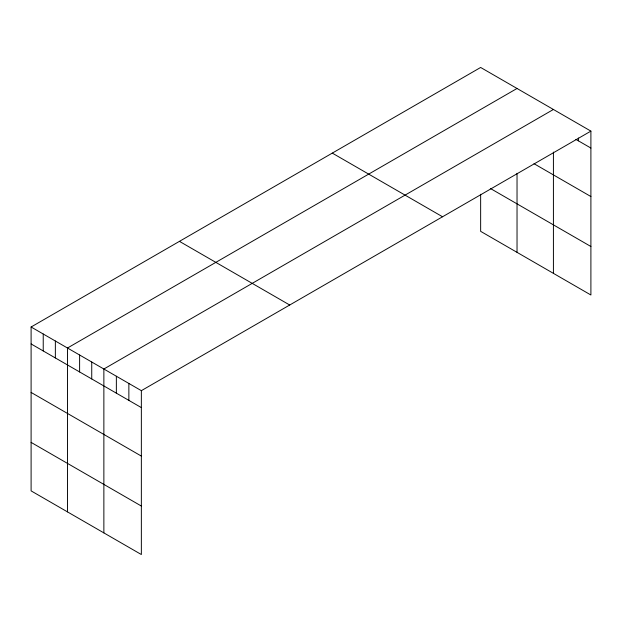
<?xml version="1.0" encoding="UTF-8"?>
<svg xmlns="http://www.w3.org/2000/svg" width="622" height="622" viewBox="0 0 622 622"><rect width="100%" height="100%" fill="white"/><g stroke="black" fill="none" stroke-linecap="round" stroke-linejoin="round"><path stroke-width="0.93" d="M31.1 327.001L141.357 390.663L141.357 554.536L31.1 490.882L31.1 327.001L480.643 67.464L590.9 131.118L590.9 294.999L480.643 231.337L480.643 194.258M517.03 88.472L67.487 348.009L67.487 511.89M553.417 109.472L103.866 369.017L103.866 532.899M141.357 390.663L590.9 131.118M575.902 139.398L590.9 148.052M534.01 163.695L590.9 196.544M490.346 188.45L590.9 246.506M332.296 153.113L442.553 216.767M179.447 241.359L289.704 305.013M31.1 343.943L141.357 407.597M31.1 392.435L141.357 456.089M31.1 442.39L141.357 506.044M578.406 138.014L578.406 140.836M553.417 152.079L553.417 273.353M517.03 173.328L517.03 252.345M128.863 383.447L128.863 400.381M116.361 376.232L116.361 393.166M91.737 362.012L91.737 378.953M79.608 355.014L79.608 371.948M55.358 341.012L55.358 357.945M43.229 334.006L43.229 350.94"/></g></svg>
